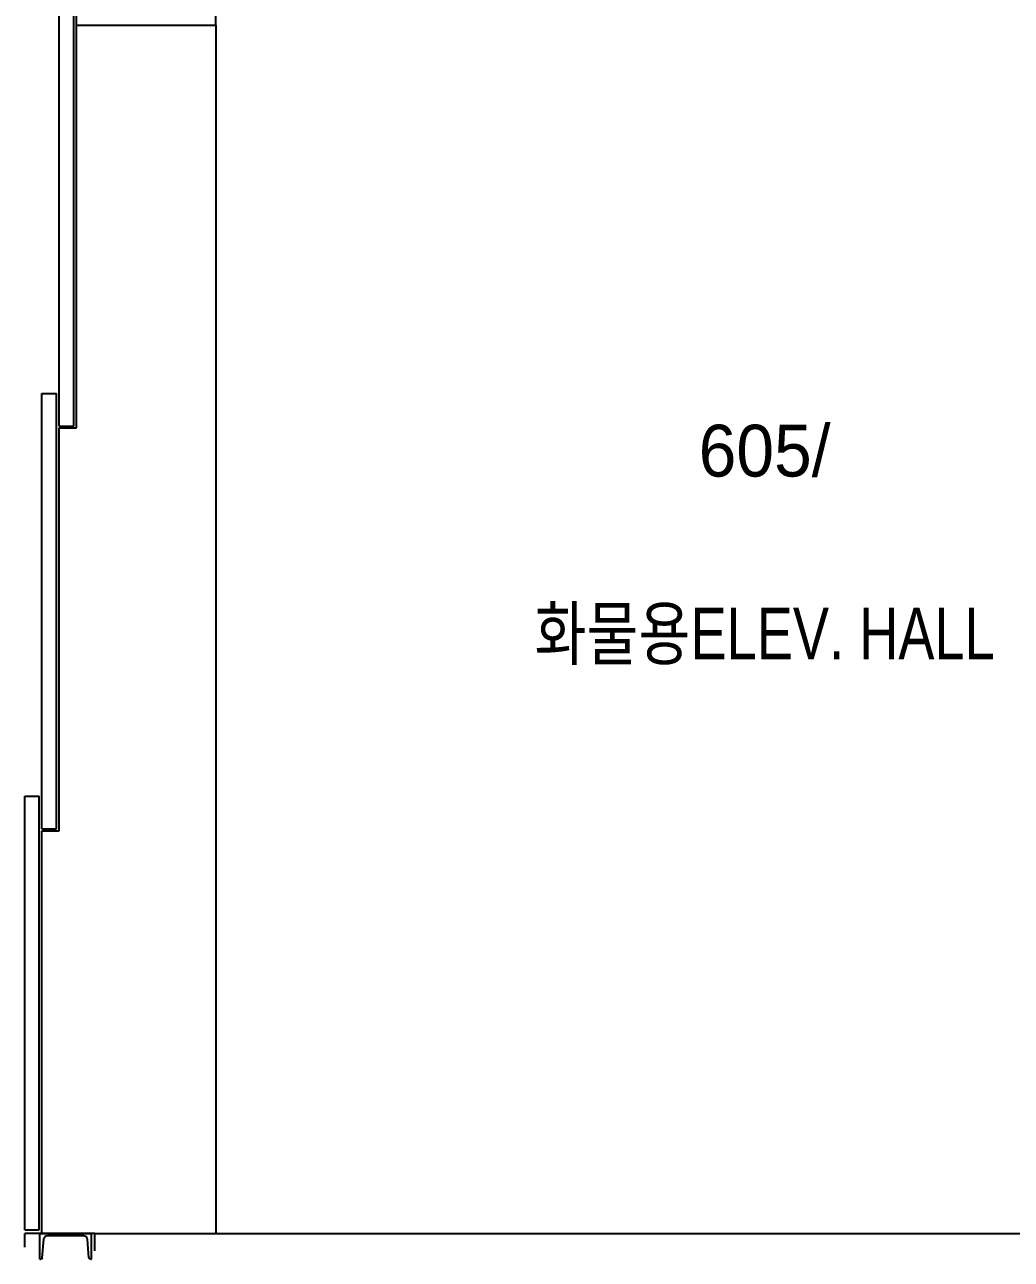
# Model space of a CAD drawing. Header units: millimetres. Extents: x -1320 to 172218, y -4077 to 50350.
# Drawn here: x 166897 to 169754, y 40175 to 43751 of the extents above; entities that cross this region are included whole.
import ezdxf
from ezdxf.enums import TextEntityAlignment as Align

# ---------------------------------------------------------------- set-up
doc = ezdxf.new("R2010")
doc.units = ezdxf.units.MM
doc.header["$LTSCALE"] = 60
for name, color, linetype in [('8', 8, 'Continuous'), ('A-ELE-3', 3, 'Continuous'), ('A-ELE-8', 8, 'Continuous'), ('A-FIN', 6, 'Continuous'), ('A-WID', 4, 'Continuous')]:
    doc.layers.add(name, color=color, linetype=linetype)
doc.layers.add('NOPLOT-TEXT', color=11, linetype='Continuous', plot=False)
doc.styles.add('Gtx', font='')
doc.styles.get('Gtx').set_extended_font_data('Dotum')

# ---------------------------------------------------------------- blocks, each defined once
blk = doc.blocks.new('A$C7C3853E1')
at = {"layer": '8'}
for p, q in [((-350, 3560), (-350, 60)), ((53.5, 2393.3), (53.5, 3560)), ((103.5, 2393.3), (53.5, 2393.3)), ((103.5, 1226.7), (103.5, 2393.3)), ((153.5, 1226.7), (103.5, 1226.7)), ((153.5, 60), (153.5, 1226.7))]:
    blk.add_line(p, q, dxfattribs=at)
at = {"layer": 'A-ELE-3'}
for p, q in [((61.5, 2398.3), (61.5, 3660)), ((103.5, 2398.3), (103.5, 3660)), ((111.5, 1231.7), (111.5, 2493.3)), ((153.5, 2493.3), (111.5, 2493.3)), ((153.5, 1231.7), (153.5, 2493.3)), ((103.5, 2398.3), (61.5, 2398.3)), ((161.5, 70), (161.5, 1326.7)), ((203.5, 1326.7), (161.5, 1326.7)), ((203.5, 70), (203.5, 1326.7)), ((153.5, 1231.7), (111.5, 1231.7)), ((203.5, 70), (161.5, 70))]:
    blk.add_line(p, q, dxfattribs=at)
at = {"layer": 'A-WID'}
for p, q in [((-350, 3560), (-350, 3810)), ((53.5, 3560), (53.5, 3810)), ((53.5, 3560), (-350, 3560)), ((0, 60), (203.5, 60)), ((160, 60), (10, 60)), ((10, -15), (10, 60)), ((17.4, -10.4), (22.1, 43.5)), ((136.9, 53.5), (33.1, 53.5)), ((152.6, -10.4), (147.9, 43.5)), ((160, -15), (160, 60)), ((203.5, 20), (203.5, 60)), ((12.4, -15), (10, -15)), ((160, -15), (157.6, -15))]:
    blk.add_line(p, q, dxfattribs=at)
for centre, radius, start, end in [((33.1, 42.5), 11, 90, 175), ((136.9, 42.5), 11, 5, 90), ((12.4, -10), 5, 270, 355), ((157.6, -10), 5, 185, 270)]:
    blk.add_arc(centre, radius, start, end, dxfattribs=at)

msp = doc.modelspace()

# ---------------------------------------------------------------- linework, layer by layer
at = {"layer": 'A-FIN'}
for p, q in [((167100, 40250, 0), (171100, 40250)), ((167100, 40200), (167100, 40250, 0))]:
    msp.add_line(p, q, dxfattribs=at)

# ---------------------------------------------------------------- block references
at = {"layer": 'A-ELE-8', "xscale": -1}
msp.add_blockref('A$C7C3853E1', (167100, 40190), dxfattribs=at)

# ---------------------------------------------------------------- texts
at = {"layer": 'NOPLOT-TEXT', "style": 'Gtx'}
msp.add_text('605/', height=150, dxfattribs=at).set_placement((169039.2, 42520.5, 0), align=Align.MIDDLE)
at = {"layer": 'NOPLOT-TEXT', "style": 'Gtx', "width": 0.8}
msp.add_text('화물용ELEV. HALL', height=150, dxfattribs=at).set_placement((169039.2, 41989.4, 0), align=Align.MIDDLE)

doc.saveas('drawing.dxf')
